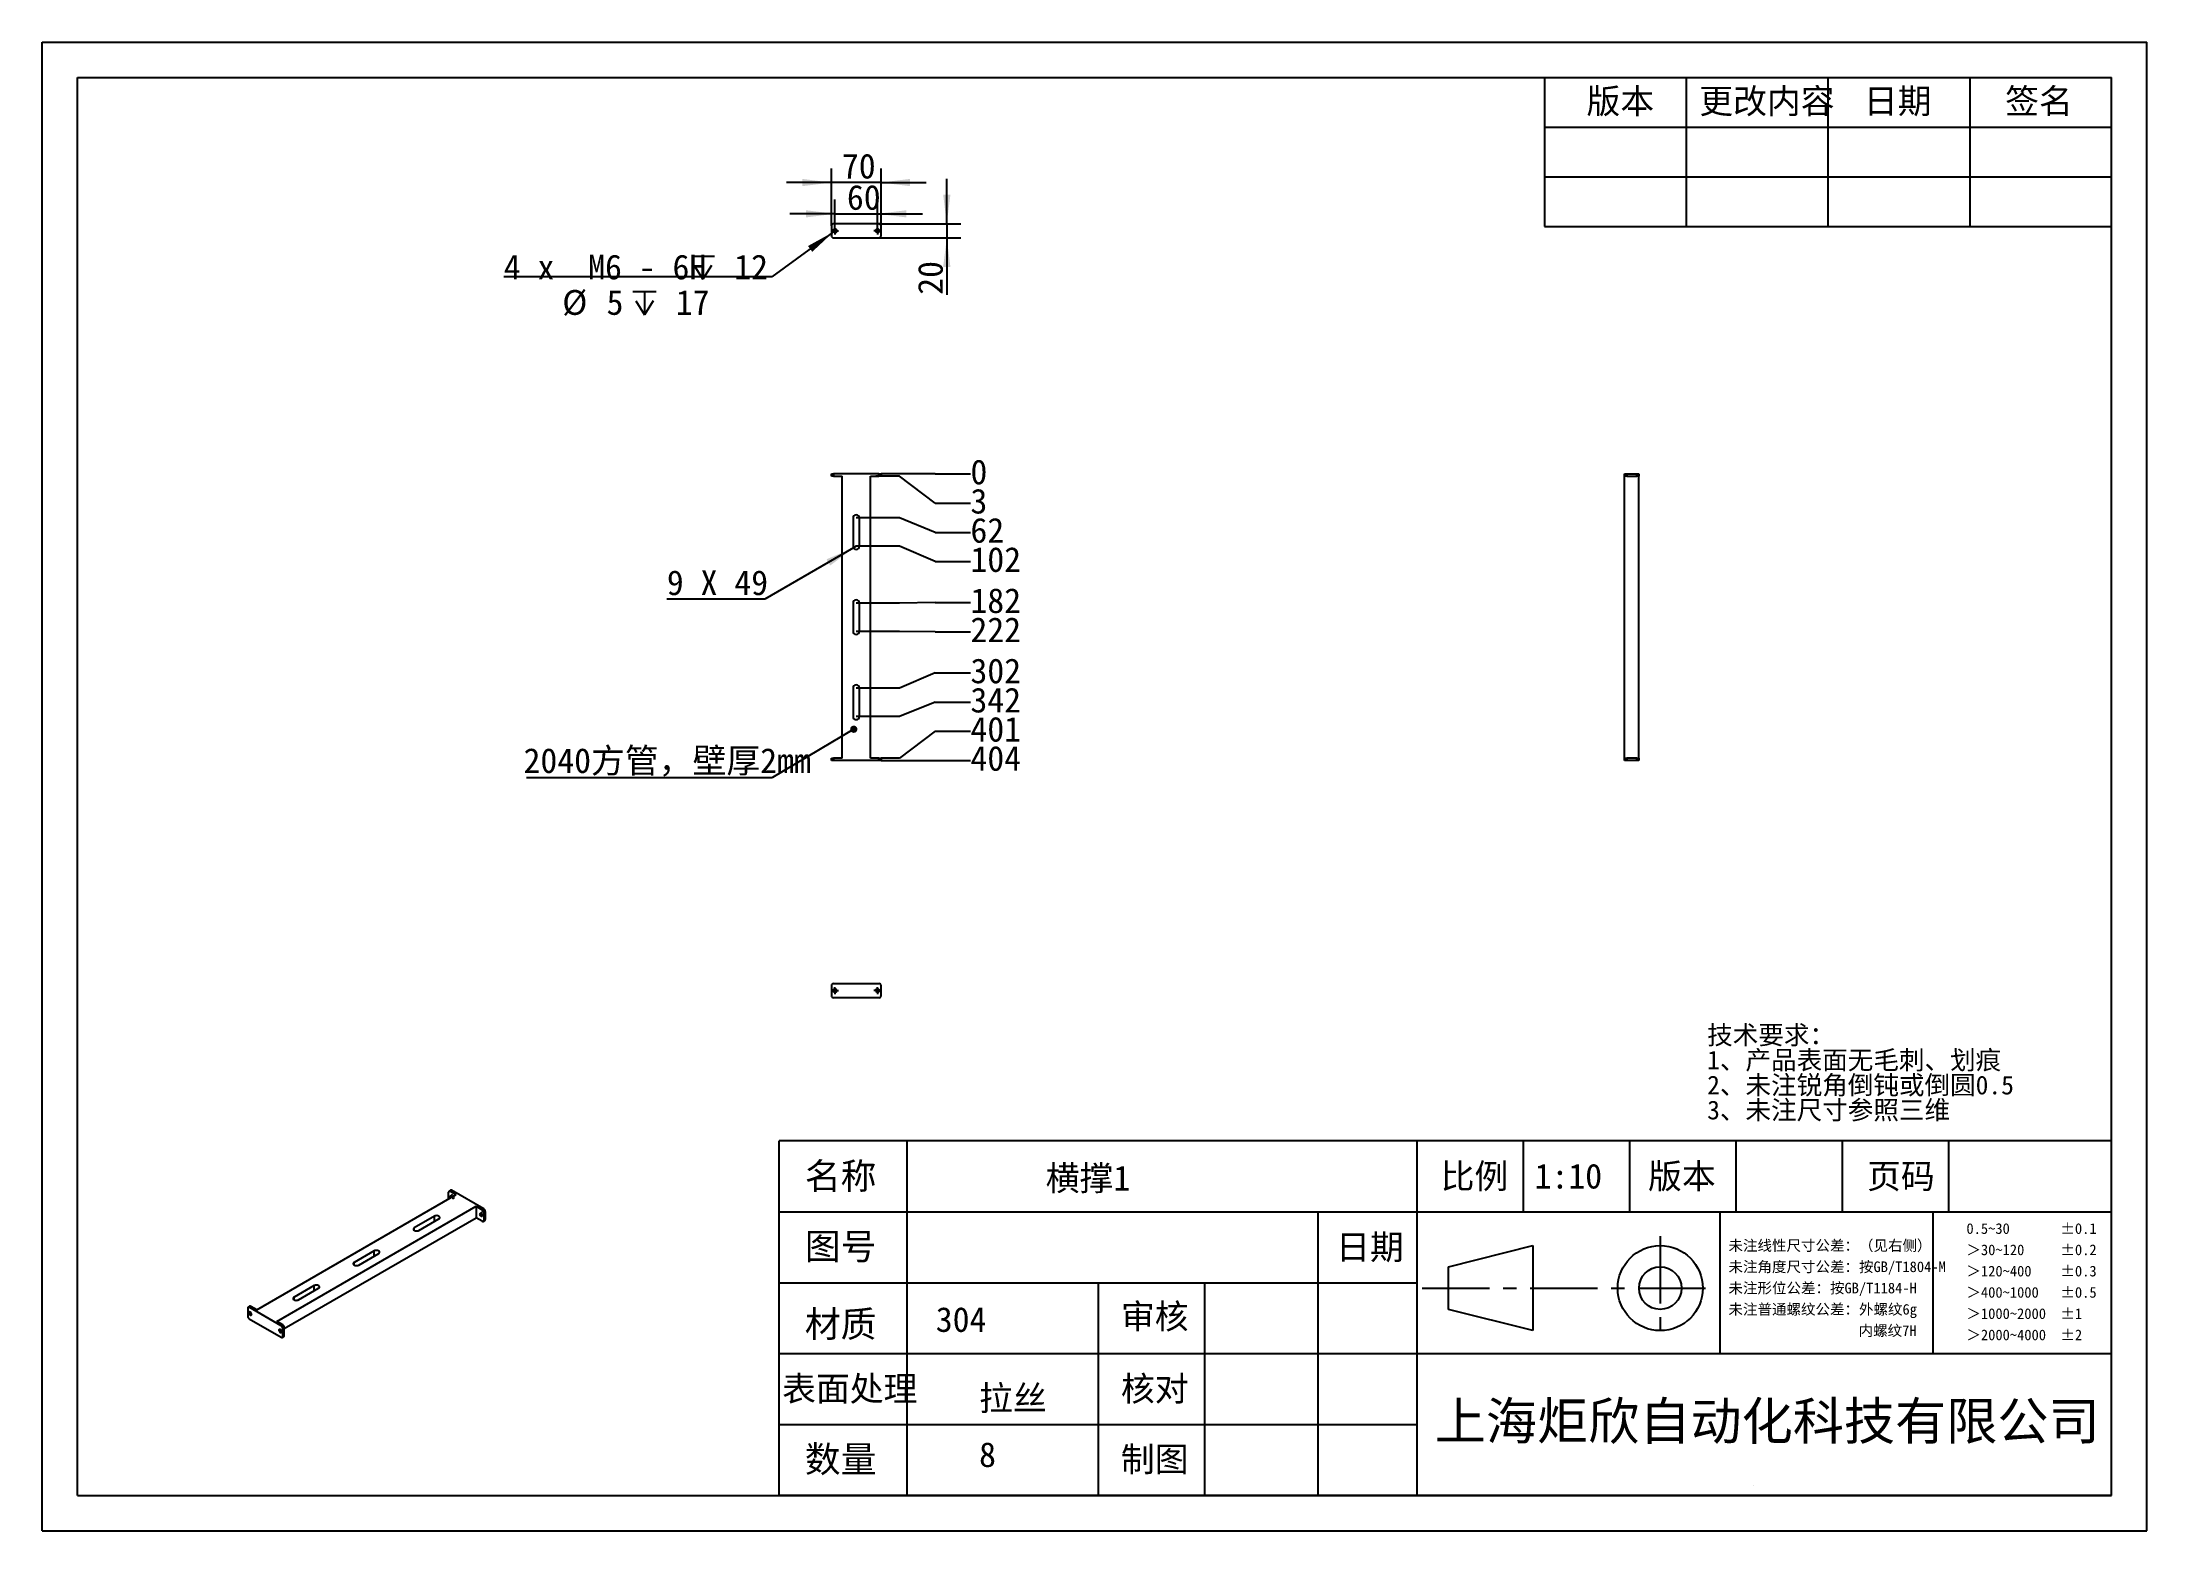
# Model space of a CAD drawing. Header units: millimetres. Extents: x 0 to 297, y 0 to 210.
import ezdxf

# ---------------------------------------------------------------- set-up
doc = ezdxf.new("R2010")
doc.units = ezdxf.units.MM
doc.linetypes.add('SLD-实线', pattern=[0])
doc.linetypes.add('SLD-点画线', pattern=[10.16, 6.35, -1.27, 1.27, -1.27])
doc.layers.add('中心线', color=1, linetype='SLD-点画线')
doc.layers.add('图框', color=7, linetype='SLD-实线')
doc.styles.add('SLDTEXTSTYLE0', font='SIMSUN.TTC', dxfattribs={"bigfont": 'bigfont'})
doc.styles.add('SLDTEXTSTYLE1', font='SIMSUN.TTC')
doc.styles.add('SLDTEXTSTYLE2', font='SIMSUN.TTC', dxfattribs={"bigfont": 'bigfont'})
doc.styles.get("Standard").update_dxf_attribs({"font": 'SIMSUN.TTC'})
doc.dimstyles.new('SLDDIMSTYLE0', dxfattribs={"dimtxt": 3.5, "dimasz": 4.08, "dimexe": 0, "dimexo": 0.0625, "dimgap": 0.875, "dimtad": 0, "dimtih": 1, "dimtoh": 1, "dimdec": 0, "dimlfac": 10, "dimrnd": 1e-09, "dimdsep": 46, "dimtxsty": 'SLDTEXTSTYLE1', "dimblk1": 'NONE', "dimblk2": 'NONE', "dimsah": 1, "dimcen": 0.09, "dimadec": 0, "dimazin": 2, "dimtfac": 1, "dimtdec": 0, "dimtofl": 0, "dimtmove": 0, "dimatfit": 3, "dimldrblk": 'NONE', "dimfxl": 0, "dimfrac": 2, "dimtolj": 1, "dimtzin": 12, "dimarcsym": 0})
doc.dimstyles.new('SLDDIMSTYLE1', dxfattribs={"dimtxt": 3.5, "dimasz": 4.08, "dimexe": 0, "dimexo": 0.0625, "dimgap": 0.875, "dimtad": 0, "dimtih": 1, "dimtoh": 1, "dimlfac": 10, "dimrnd": 1e-09, "dimzin": 12, "dimdsep": 46, "dimtxsty": 'SLDTEXTSTYLE1', "dimblk1": 'NONE', "dimblk2": 'NONE', "dimsah": 1, "dimcen": 0.09, "dimadec": 0, "dimazin": 3, "dimtfac": 1, "dimtofl": 0, "dimtmove": 0, "dimatfit": 3, "dimldrblk": 'NONE', "dimfxl": 0, "dimfrac": 2, "dimtolj": 1, "dimtzin": 12, "dimarcsym": 0})
doc.dimstyles.new('SLDDIMSTYLE2', dxfattribs={"dimtxt": 3.5, "dimasz": 4.08, "dimexe": 0, "dimexo": 0.0625, "dimgap": 0.875, "dimtad": 0, "dimtih": 1, "dimtoh": 1, "dimdec": 6, "dimlfac": 10, "dimrnd": 1e-09, "dimzin": 12, "dimdsep": 46, "dimtxsty": 'SLDTEXTSTYLE1', "dimsah": 1, "dimcen": 0, "dimadec": 0, "dimazin": 3, "dimtfac": 1, "dimtofl": 0, "dimtmove": 0, "dimatfit": 3, "dimfxl": 0, "dimfrac": 2, "dimtolj": 1, "dimtzin": 12, "dimarcsym": 0})
doc.dimstyles.new('SLDDIMSTYLE3', dxfattribs={"dimtxt": 0.18, "dimasz": 1.016, "dimexe": 0, "dimexo": 0.0625, "dimgap": 0, "dimtad": 0, "dimtih": 1, "dimtoh": 1, "dimdec": 0, "dimrnd": 1e-09, "dimzin": 0, "dimdsep": 46, "dimtxsty": 'Standard', "dimblk1": 'DOT', "dimblk2": 'DOT', "dimsah": 1, "dimcen": 0.09, "dimadec": 0, "dimazin": 0, "dimtfac": 1.016, "dimtdec": 0, "dimtofl": 0, "dimtmove": 0, "dimatfit": 3, "dimldrblk": 'DOT', "dimfxl": 0, "dimfrac": 2, "dimtolj": 1, "dimtzin": 0, "dimarcsym": 0})
doc.dimstyles.new('SLDDIMSTYLE4', dxfattribs={"dimtxt": 3.5, "dimasz": 4.08, "dimexe": 0, "dimexo": 0.0625, "dimgap": 0.875, "dimtad": 2, "dimlfac": 10, "dimrnd": 1e-09, "dimzin": 12, "dimdsep": 46, "dimtxsty": 'SLDTEXTSTYLE1', "dimsah": 1, "dimcen": 0.09, "dimadec": 0, "dimazin": 3, "dimtfac": 1, "dimtmove": 0, "dimatfit": 0, "dimfxl": 0, "dimfrac": 2, "dimtolj": 1, "dimtzin": 12, "dimarcsym": 0})
doc.dimstyles.new('SLDDIMSTYLE5', dxfattribs={"dimtxt": 3.5, "dimasz": 4.08, "dimexe": 0, "dimexo": 0.0625, "dimgap": 0.875, "dimtad": 0, "dimtih": 1, "dimtoh": 1, "dimdec": 6, "dimlfac": 10, "dimrnd": 1e-09, "dimzin": 12, "dimdsep": 46, "dimtxsty": 'SLDTEXTSTYLE1', "dimblk1": 'NONE', "dimsah": 1, "dimcen": 0, "dimadec": 0, "dimazin": 3, "dimtfac": 1, "dimtmove": 0, "dimatfit": 3, "dimldrblk": 'NONE', "dimfxl": 0, "dimfrac": 2, "dimtolj": 1, "dimtzin": 12, "dimarcsym": 0})

# ---------------------------------------------------------------- blocks, each defined once
blk = doc.blocks.new('块18_1')
at = {"layer": '中心线', "lineweight": 25}
for p, q in [((282.21, 31.85), (282.21, 22.45)), ((259.81, 26.95), (287.48, 26.95))]:
    blk.add_line(p, q, dxfattribs=at)
at = {"layer": '图框', "color": 179, "linetype": 'SLD-实线', "lineweight": 25}
for p, q in [((262.29, 28.95), (270.22, 30.95)), ((270.22, 30.95), (270.22, 22.96)), ((262.29, 24.95), (262.29, 28.95)), ((270.22, 22.96), (262.29, 24.95))]:
    blk.add_line(p, q, dxfattribs=at)
for radius in [4, 2]:
    blk.add_circle((282.21, 26.95), radius, dxfattribs=at)
blk = doc.blocks.new('SW_NOTE_0')
at = {"layer": '图框', "color": 0, "char_height": 2.6458, "attachment_point": 1, "style": 'SLDTEXTSTYLE0'}
for s, insert in [('\\M+18B5A术\\M+19776\\M+18B81\\M+18146', (0, 3.08)), ('1\\M+18141产\\M+19569\\M+1955C\\M+196CA\\M+19DD9\\M+196D1\\M+18E68\\M+18141划\\M+18DAD', (0, -0.45)), ('2\\M+18141\\M+196A2\\M+1928D锐\\M+18A70\\M+1937C钝\\M+188BD\\M+1937C圆0.5', (0, -3.98)), ('3\\M+18141\\M+196A2\\M+1928D\\M+18EDA\\M+190A1\\M+18E51\\M+18FC6\\M+18E4F维', (0, -7.5))]:
    blk.add_mtext(s, dxfattribs=dict(at, insert=insert))
blk = doc.blocks.new('SW_NOTE_1')
at = {"layer": '图框', "color": 0, "char_height": 1.5, "attachment_point": 1, "style": 'SLDTEXTSTYLE0'}
for s, insert in [('\\M+196A2\\M+1928D线\\M+190AB\\M+18EDA\\M+190A1\\M+18CF6\\M+18DB7\\M+18146\\M+18169见\\M+18945侧\\M+1816A', (0, 1.75)), ('\\M+196A2\\M+1928D\\M+18A70\\M+19378\\M+18EDA\\M+190A1\\M+18CF6\\M+18DB7\\M+18146\\M+188C2GB/T1804-M', (0, -1.25)), ('\\M+196A2\\M+1928D\\M+18C60\\M+188CA\\M+18CF6\\M+18DB7\\M+18146\\M+188C2GB/T1184-H', (0, -4.25)), ('\\M+196A2\\M+1928D\\M+19581\\M+192CA\\M+19786纹\\M+18CF6\\M+18DB7\\M+18146\\M+18A4F\\M+19786纹6g', (0, -7.25)), ('                  \\M+193E0\\M+19786纹7H', (0, -10.25))]:
    blk.add_mtext(s, dxfattribs=dict(at, insert=insert))
blk = doc.blocks.new('SW_NOTE_2')
at = {"layer": '图框', "color": 0, "char_height": 1.5, "attachment_point": 1}
for s, insert, style in [('0.5~30       ±0.1', (0, 1.75), 'SLDTEXTSTYLE1'), ('\\M+1818430~120     \\M+1817D0.2', (0, -1.25), 'SLDTEXTSTYLE0'), ('\\M+18184120~400    \\M+1817D0.3', (0, -4.25), 'SLDTEXTSTYLE0'), ('\\M+18184400~1000   \\M+1817D0.5', (0, -7.25), 'SLDTEXTSTYLE0'), ('\\M+181841000~2000  \\M+1817D1', (0, -10.25), 'SLDTEXTSTYLE0'), ('\\M+181842000~4000  \\M+1817D2', (0, -13.25), 'SLDTEXTSTYLE0')]:
    blk.add_mtext(s, dxfattribs=dict(at, insert=insert, style=style))
blk = doc.blocks.new('_D')
at = {"layer": '图框'}
for p, q in [((120.99, 149.08), (118.37, 149.08)), ((125.99, 149.08), (120.99, 149.08)), ((125.99, 149.08), (130.99, 149.08))]:
    blk.add_line(p, q, dxfattribs=at)
at = {"layer": '图框', "insert": (130.99, 151.12), "char_height": 3.5, "attachment_point": 1, "style": 'SLDTEXTSTYLE1'}
blk.add_mtext('0', dxfattribs=at)
blk = doc.blocks.new('_None')
blk = doc.blocks.new('_D_1')
at = {"layer": '图框'}
for p, q in [((120.99, 148.78), (117.62, 148.78)), ((125.99, 144.97), (120.99, 148.78)), ((125.99, 144.97), (130.99, 144.97))]:
    blk.add_line(p, q, dxfattribs=at)
at = {"layer": '图框', "insert": (130.99, 147), "char_height": 3.5, "attachment_point": 1, "style": 'SLDTEXTSTYLE1'}
blk.add_mtext('3', dxfattribs=at)
blk = doc.blocks.new('_D_2')
at = {"layer": '图框'}
for p, q in [((120.99, 142.88), (114.87, 142.88)), ((125.99, 140.85), (120.99, 142.88)), ((125.99, 140.85), (130.99, 140.85))]:
    blk.add_line(p, q, dxfattribs=at)
at = {"layer": '图框', "insert": (130.99, 142.89), "char_height": 3.5, "attachment_point": 1, "style": 'SLDTEXTSTYLE1'}
blk.add_mtext('62', dxfattribs=at)
blk = doc.blocks.new('_D_3')
at = {"layer": '图框'}
for p, q in [((120.99, 138.88), (114.87, 138.88)), ((125.99, 136.74), (120.99, 138.88)), ((125.99, 136.74), (130.99, 136.74))]:
    blk.add_line(p, q, dxfattribs=at)
at = {"layer": '图框', "insert": (130.99, 138.77), "char_height": 3.5, "attachment_point": 1, "style": 'SLDTEXTSTYLE1'}
blk.add_mtext('102', dxfattribs=at)
blk = doc.blocks.new('_D_4')
at = {"layer": '图框'}
for p, q in [((120.99, 130.88), (114.87, 130.88)), ((125.99, 130.94), (120.99, 130.88)), ((125.99, 130.94), (130.99, 130.94))]:
    blk.add_line(p, q, dxfattribs=at)
at = {"layer": '图框', "insert": (130.99, 132.97), "char_height": 3.5, "attachment_point": 1, "style": 'SLDTEXTSTYLE1'}
blk.add_mtext('182', dxfattribs=at)
blk = doc.blocks.new('_D_5')
at = {"layer": '图框'}
for p, q in [((120.99, 126.88), (114.87, 126.88)), ((125.99, 126.82), (120.99, 126.88)), ((125.99, 126.82), (130.99, 126.82))]:
    blk.add_line(p, q, dxfattribs=at)
at = {"layer": '图框', "insert": (130.99, 128.86), "char_height": 3.5, "attachment_point": 1, "style": 'SLDTEXTSTYLE1'}
blk.add_mtext('222', dxfattribs=at)
blk = doc.blocks.new('_D_6')
at = {"layer": '图框'}
for p, q in [((120.99, 118.88), (114.87, 118.88)), ((125.99, 121.02), (120.99, 118.88)), ((125.99, 121.02), (130.99, 121.02))]:
    blk.add_line(p, q, dxfattribs=at)
at = {"layer": '图框', "insert": (130.99, 123.06), "char_height": 3.5, "attachment_point": 1, "style": 'SLDTEXTSTYLE1'}
blk.add_mtext('302', dxfattribs=at)
blk = doc.blocks.new('_D_7')
at = {"layer": '图框'}
for p, q in [((125.99, 116.91), (120.99, 114.88)), ((125.99, 116.91), (130.99, 116.91)), ((120.99, 114.88), (114.87, 114.88))]:
    blk.add_line(p, q, dxfattribs=at)
at = {"layer": '图框', "insert": (130.99, 118.94), "char_height": 3.5, "attachment_point": 1, "style": 'SLDTEXTSTYLE1'}
blk.add_mtext('342', dxfattribs=at)
blk = doc.blocks.new('_D_8')
at = {"layer": '图框'}
for p, q in [((125.99, 112.79), (120.99, 108.98)), ((125.99, 112.79), (130.99, 112.79)), ((120.99, 108.98), (118.37, 108.98))]:
    blk.add_line(p, q, dxfattribs=at)
at = {"layer": '图框', "insert": (130.99, 114.83), "char_height": 3.5, "attachment_point": 1, "style": 'SLDTEXTSTYLE1'}
blk.add_mtext('401', dxfattribs=at)
blk = doc.blocks.new('_D_9')
at = {"layer": '图框'}
blk.add_line((118.37, 108.68), (130.99, 108.68), dxfattribs=at)
at = {"layer": '图框', "insert": (130.99, 110.72), "char_height": 3.5, "attachment_point": 1, "style": 'SLDTEXTSTYLE1'}
blk.add_mtext('404', dxfattribs=at)
blk = doc.blocks.new('_D_10')
at = {"layer": '图框'}
for p, q in [((114.48, 138.65), (101.96, 131.43)), ((114.87, 138.88), (114.48, 138.65)), ((101.96, 131.43), (88.15, 131.43))]:
    blk.add_line(p, q, dxfattribs=at)
blk.add_solid([(114.48, 138.65), (110.69, 137.05), (111.2, 136.17)], dxfattribs=at)
at = {"layer": '图框', "insert": (88.15, 135.5), "char_height": 3.5, "attachment_point": 1, "style": 'SLDTEXTSTYLE1'}
blk.add_mtext('9 X 49', dxfattribs=at)
blk = doc.blocks.new('SW_NOTE_3')
at = {"layer": '图框', "color": 0}
blk.add_line((-34.74, 0), (0, 0), dxfattribs=at)
at = {"layer": '图框', "color": 0, "insert": (-35.15, 4.13), "char_height": 3.5, "attachment_point": 1, "style": 'SLDTEXTSTYLE0'}
blk.add_mtext('2040\\M+195FB\\M+18AC7\\M+18143\\M+195C7\\M+18CFA2mm', dxfattribs=at)
blk = doc.blocks.new('_Dot')
at = {"color": 0, "linetype": 'ByBlock', "lineweight": -2}
blk.add_line((-0.5, 0), (-1, 0), dxfattribs=at)
at = {"color": 0, "linetype": 'ByBlock', "const_width": 0.5}
blk.add_lwpolyline([(-0.25, 0, 1), (0.25, 0, 1)], format="xyb", close=True, dxfattribs=at)
blk = doc.blocks.new('SW_CENTERMARKSYMBOL_0')
at = {"layer": '图框', "color": 0}
for p, q in [((-0.25, 0), (-0.5, 0)), ((0, 0), (-0.25, 0)), ((0, 0.25), (0, 0.5)), ((0, 0), (0, 0.25)), ((0, 0), (0, -0.25)), ((0, 0), (0.25, 0)), ((0.25, 0), (0.5, 0)), ((0, -0.25), (0, -0.5))]:
    blk.add_line(p, q, dxfattribs=at)
blk = doc.blocks.new('SW_CENTERMARKSYMBOL_1')
at = {"layer": '图框', "color": 0}
for p, q in [((-0.25, 0), (-0.5, 0)), ((0, 0), (-0.25, 0)), ((0, 0.25), (0, 0.5)), ((0, 0), (0, 0.25)), ((0, 0), (0, -0.25)), ((0, 0), (0.25, 0)), ((0.25, 0), (0.5, 0)), ((0, -0.25), (0, -0.5))]:
    blk.add_line(p, q, dxfattribs=at)
blk = doc.blocks.new('_D_11')
at = {"layer": '图框'}
for p, q in [((111.37, 190.19), (105.02, 190.19)), ((111.37, 184.08), (111.37, 192.19)), ((118.37, 190.19), (111.37, 190.19)), ((118.37, 184.08), (118.37, 192.19)), ((118.37, 190.19), (124.72, 190.19))]:
    blk.add_line(p, q, dxfattribs=at)
for points in [[(111.37, 190.19), (107.29, 190.7), (107.29, 189.68)], [(118.37, 190.19), (122.45, 189.68), (122.45, 190.7)]]:
    blk.add_solid(points, dxfattribs=at)
at = {"layer": '图框', "insert": (112.85, 194.26), "char_height": 3.5, "attachment_point": 1, "style": 'SLDTEXTSTYLE1'}
blk.add_mtext('70', dxfattribs=at)
blk = doc.blocks.new('_D_12')
at = {"layer": '图框'}
for p, q in [((111.87, 183.38), (111.87, 187.78)), ((117.87, 183.38), (117.87, 187.78)), ((111.87, 185.78), (105.52, 185.78)), ((111.87, 185.78), (117.87, 185.78)), ((117.87, 185.78), (124.22, 185.78))]:
    blk.add_line(p, q, dxfattribs=at)
for points in [[(111.87, 185.78), (107.79, 186.28), (107.79, 185.27)], [(117.87, 185.78), (121.95, 185.27), (121.95, 186.28)]]:
    blk.add_solid(points, dxfattribs=at)
at = {"layer": '图框', "insert": (113.56, 189.85), "char_height": 3.5, "attachment_point": 1, "style": 'SLDTEXTSTYLE1'}
blk.add_mtext('60', dxfattribs=at)
blk = doc.blocks.new('_D_13')
at = {"layer": '图框'}
for p, q in [((127.65, 184.38), (127.65, 190.73)), ((118.07, 184.38), (129.65, 184.38)), ((127.65, 184.38), (127.65, 182.38)), ((118.07, 182.38), (129.65, 182.38)), ((127.65, 182.38), (127.65, 174.36))]:
    blk.add_line(p, q, dxfattribs=at)
for points in [[(127.65, 184.38), (128.16, 188.46), (127.14, 188.46)], [(127.65, 182.38), (127.14, 178.3), (128.16, 178.3)]]:
    blk.add_solid(points, dxfattribs=at)
at = {"layer": '图框', "insert": (123.58, 174.36), "char_height": 3.5, "attachment_point": 1, "rotation": 90, "style": 'SLDTEXTSTYLE1'}
blk.add_mtext('20', dxfattribs=at)
blk = doc.blocks.new('SW_SYMBOL_HOLE_DEPTH')
at = {"layer": '图框', "color": 0}
for p, q in [((0, 875), (800, 875)), ((400, 875), (400, 75)), ((100, 555), (400, 75)), ((700, 555), (400, 75))]:
    blk.add_line(p, q, dxfattribs=at)
blk = doc.blocks.new('_D_14')
at = {"layer": '图框'}
for p, q in [((111.67, 183.23), (102.98, 176.89)), ((112.07, 183.53), (111.67, 183.23)), ((102.98, 176.89), (65.14, 176.89))]:
    blk.add_line(p, q, dxfattribs=at)
blk.add_solid([(111.67, 183.23), (108.07, 181.24), (108.67, 180.42)], dxfattribs=at)
at = {"layer": '图框', "xscale": 0.004072727272727273, "yscale": 0.004072727272727273, "zscale": 0.004072727272727273}
for p in [(91.62, 176.24), (83.37, 171.24)]:
    blk.add_blockref('SW_SYMBOL_HOLE_DEPTH', p, dxfattribs=at)
at = {"layer": '图框', "char_height": 3.5, "attachment_point": 1, "style": 'SLDTEXTSTYLE1'}
for s, insert in [('4 x  M6 - 6H ', (65.14, 180.03)), (' 12', (95.28, 180.03)), ('%%c', (73.39, 175.03)), (' 5 ', (77.26, 175.03)), (' 17', (87.03, 175.03))]:
    blk.add_mtext(s, dxfattribs=dict(at, insert=insert))
blk = doc.blocks.new('SW_CENTERMARKSYMBOL_2')
at = {"layer": '图框', "color": 0}
for p, q in [((-0.25, 0), (-0.5, 0)), ((0, 0), (-0.25, 0)), ((0, 0.25), (0, 0.5)), ((0, 0), (0, 0.25)), ((0, 0), (0, -0.25)), ((0, 0), (0.25, 0)), ((0.25, 0), (0.5, 0)), ((0, -0.25), (0, -0.5))]:
    blk.add_line(p, q, dxfattribs=at)
blk = doc.blocks.new('SW_CENTERMARKSYMBOL_3')
at = {"layer": '图框', "color": 0}
for p, q in [((-0.25, 0), (-0.5, 0)), ((0, 0), (-0.25, 0)), ((0, 0.25), (0, 0.5)), ((0, 0), (0, 0.25)), ((0, 0), (0, -0.25)), ((0, 0), (0.25, 0)), ((0.25, 0), (0.5, 0)), ((0, -0.25), (0, -0.5))]:
    blk.add_line(p, q, dxfattribs=at)

msp = doc.modelspace()

# ---------------------------------------------------------------- linework, layer by layer
at = {"color": 7, "linetype": 'SLD-实线', "lineweight": 25}
for p, q in [((118.06819793, 184.38056242), (111.66819762, 184.38056242)), ((111.36819776, 184.08056246), (111.36819776, 182.68056242)), ((111.66819762, 182.38056246), (118.06819793, 182.38056246)), ((118.36819779, 182.68056242), (118.36819779, 184.08056246)), ((111.36819776, 148.77983059), (111.36819776, 149.0798312)), ((111.36819776, 149.0798312), (111.66819762, 149.0798312)), ((111.66819762, 148.77983059), (111.36819776, 148.77983059)), ((111.66819762, 149.0798312), (111.66819762, 148.77983059)), ((118.06819793, 149.0798312), (111.66819762, 149.0798312)), ((111.66819762, 148.77983059), (112.86819782, 148.77983059)), ((112.86819782, 108.9798304), (112.86819782, 148.77983059)), ((116.86819773, 148.77983059), (118.06819793, 148.77983059)), ((116.86819773, 108.9798304), (116.86819773, 148.77983059)), ((118.06819793, 148.77983059), (118.06819793, 149.0798312)), ((118.06819793, 149.0798312), (118.36819779, 149.0798312)), ((118.36819779, 148.77983059), (118.06819793, 148.77983059)), ((118.36819779, 149.0798312), (118.36819779, 148.77983059)), ((223.30116113, 148.77983059), (223.30116113, 149.0798312)), ((223.30116113, 149.0798312), (223.60116108, 149.0798312)), ((223.60116108, 148.77983059), (223.30116113, 148.77983059)), ((223.30116113, 108.9798304), (223.30116113, 148.77983059)), ((223.60116108, 149.0798312), (223.60116108, 148.77983059)), ((223.60116108, 149.0798312), (225.00116112, 149.0798312)), ((223.60116108, 148.77983059), (225.00116112, 148.77983059)), ((225.00116112, 148.77983059), (225.00116112, 149.0798312)), ((225.00116112, 149.0798312), (225.30116108, 149.0798312)), ((225.30116108, 148.77983059), (225.00116112, 148.77983059)), ((225.30116108, 149.0798312), (225.30116108, 148.77983059)), ((225.30116108, 108.9798304), (225.30116108, 148.77983059)), ((114.41819779, 142.87983056), (114.41819779, 138.87983065)), ((115.31819776, 138.87983065), (115.31819776, 142.87983056)), ((114.41819779, 130.87983045), (114.41819779, 126.87983054)), ((115.31819776, 126.87983054), (115.31819776, 130.87983045)), ((114.41819779, 118.87983035), (114.41819779, 114.87983044)), ((115.31819776, 114.87983044), (115.31819776, 118.87983035)), ((111.36819776, 108.6798298), (111.36819776, 108.9798304)), ((111.36819776, 108.9798304), (111.66819762, 108.9798304)), ((111.66819762, 108.6798298), (111.36819776, 108.6798298)), ((111.66819762, 108.9798304), (111.66819762, 108.6798298)), ((112.86819782, 108.9798304), (111.66819762, 108.9798304)), ((118.06819793, 108.6798298), (111.66819762, 108.6798298)), ((118.06819793, 108.9798304), (116.86819773, 108.9798304)), ((118.06819793, 108.6798298), (118.06819793, 108.9798304)), ((118.06819793, 108.9798304), (118.36819779, 108.9798304)), ((118.36819779, 108.6798298), (118.06819793, 108.6798298)), ((118.36819779, 108.9798304), (118.36819779, 108.6798298)), ((223.30116113, 108.6798298), (223.30116113, 108.9798304)), ((223.30116113, 108.9798304), (223.60116108, 108.9798304)), ((223.60116108, 108.6798298), (223.30116113, 108.6798298)), ((223.60116108, 108.9798304), (223.60116108, 108.6798298)), ((225.00116112, 108.9798304), (223.60116108, 108.9798304)), ((225.00116112, 108.6798298), (223.60116108, 108.6798298)), ((225.00116112, 108.6798298), (225.00116112, 108.9798304)), ((225.00116112, 108.9798304), (225.30116108, 108.9798304)), ((225.30116108, 108.6798298), (225.00116112, 108.6798298)), ((225.30116108, 108.9798304), (225.30116108, 108.6798298)), ((111.36819776, 76.90769009), (111.36819776, 75.50769005)), ((111.66819762, 77.20769005), (118.06819793, 77.20769005)), ((118.06819793, 75.20769009), (111.66819762, 75.20769009)), ((118.36819779, 75.50769005), (118.36819779, 76.90769009)), ((57.3581667, 46.81686041), (57.3581667, 47.79651034)), ((57.63244337, 48.05632522), (57.42031091, 47.93386375)), ((57.7824311, 48.04147285), (57.57029864, 47.91901138)), ((57.57029864, 47.91901138), (58.41882691, 47.42916644)), ((62.30791471, 45.42896677), (57.7824311, 48.04147285)), ((30.27597689, 31.18264493), (58.41882691, 47.42916644)), ((33.10440395, 29.54982875), (61.24725397, 45.79635025)), ((61.24725397, 45.79635025), (62.09578225, 45.3065053)), ((61.24725397, 45.79635025), (61.24725397, 44.16326866)), ((62.09578225, 45.3065053), (62.30791471, 45.42896677)), ((62.52004665, 45.0615434), (62.30791419, 44.93908193)), ((62.30791419, 44.93908193), (62.30791419, 43.79592476)), ((62.52004665, 45.0615434), (62.52004665, 43.91838623)), ((34.16506416, 28.52905327), (61.24725397, 44.16326866)), ((55.34291237, 44.38804622), (52.51448531, 42.75523003)), ((53.15088139, 42.38784639), (55.97930845, 44.02066258)), ((62.09578225, 43.67342372), (61.24725397, 44.16326866)), ((62.24576998, 43.65857135), (62.45790244, 43.78103281)), ((62.30791419, 43.79592476), (62.52004665, 43.91838623)), ((46.85763092, 39.4895975), (44.02920386, 37.85678132)), ((44.66559994, 37.48939768), (47.494027, 39.12221387)), ((38.37234947, 34.59114879), (35.54392241, 32.9583326)), ((36.18031849, 32.59094897), (39.00874555, 34.22376515)), ((29.00318421, 31.42752737), (29.00318421, 30.2843702)), ((29.27746088, 31.68734225), (29.06532842, 31.56488078)), ((29.42744861, 31.67248988), (29.21531615, 31.55002842)), ((33.74079976, 28.93752233), (29.21531615, 31.55002842)), ((29.21531615, 29.91694683), (33.74079976, 27.30444075)), ((30.27597689, 31.18264493), (29.42744861, 31.67248988)), ((33.95293222, 29.0599838), (33.10440395, 29.54982875)), ((33.68655835, 28.25281774), (33.72444626, 28.27468997)), ((33.74079976, 28.93752233), (33.95293222, 29.0599838)), ((33.89078749, 27.28958838), (34.10291995, 27.41204984)), ((34.16506416, 28.69256043), (33.9529317, 28.57009897)), ((33.9529317, 27.42694179), (33.9529317, 28.57009897)), ((33.9529317, 27.42694179), (34.16506416, 27.54940326)), ((34.16506416, 27.54940326), (34.16506416, 28.69256043))]:
    msp.add_line(p, q, dxfattribs=at)
at = {"color": 8, "linetype": 'SLD-实线', "lineweight": 25}
for p, q in [((52.51448531, 42.38784641), (52.51448531, 42.75523003)), ((55.34291237, 43.65327894), (55.34291237, 44.38804622)), ((46.85763092, 38.75483022), (46.85763092, 39.4895975)), ((44.02920386, 37.4893977), (44.02920386, 37.85678132)), ((35.54392241, 32.59094899), (35.54392241, 32.9583326)), ((38.37234947, 33.85638151), (38.37234947, 34.59114879))]:
    msp.add_line(p, q, dxfattribs=at)
at = {"color": 7, "linetype": 'SLD-实线', "lineweight": 25, "flags": 128}
for points in [[(57.53494349, 47.12288068), (57.54688079, 47.18973156), (57.58108059, 47.2337713), (57.63292398, 47.2490521), (57.69540918, 47.2335102), (57.76009735, 47.18924459), (57.81825184, 47.12223367), (57.83667278, 47.09309607)], [(61.77758408, 44.6736564), (61.78952139, 44.74050728), (61.82372118, 44.78454702), (61.87556457, 44.79982782), (61.93804991, 44.78428584), (62.00273808, 44.74002024), (62.06089256, 44.67300931), (62.10465943, 44.59230316), (62.12812759, 44.50880169), (62.12812759, 44.4337822), (62.10465943, 44.37737648), (62.06089256, 44.34720248), (62.00273808, 44.3473353), (61.93804991, 44.37775706), (61.87556457, 44.43435912), (61.82372118, 44.50949702), (61.78952139, 44.593023), (61.77758408, 44.6736564)], [(52.51448531, 42.75523003), (52.43772767, 42.6960372), (52.39296732, 42.62675835), (52.38382962, 42.55300559), (52.41105562, 42.48075439), (52.47243986, 42.41585822), (52.56300847, 42.36357407), (52.67542411, 42.3281377), (52.80058042, 42.31242047), (52.92833779, 42.31769555), (53.04834528, 42.34353515), (53.15088139, 42.38784639)], [(55.97930845, 44.02066258), (56.05606556, 44.07985511), (56.10082644, 44.14913426), (56.10996414, 44.22288702), (56.08273814, 44.29513822), (56.0213539, 44.36003439), (55.93078529, 44.41231854), (55.81836964, 44.44775491), (55.69321333, 44.46347214), (55.56545596, 44.45819706), (55.44544795, 44.43235716), (55.34291237, 44.38804622)], [(47.494027, 39.12221387), (47.57078451, 39.18140663), (47.61554512, 39.25068563), (47.62468243, 39.32443816), (47.59745643, 39.39668936), (47.53607258, 39.46158576), (47.44550397, 39.5138699), (47.33308793, 39.54930604), (47.20793162, 39.56502328), (47.08017465, 39.55974842), (46.9601669, 39.53390867), (46.85763092, 39.4895975)], [(44.02920386, 37.85678132), (43.95244635, 37.79758856), (43.90768574, 37.72830956), (43.89854843, 37.65455703), (43.92577443, 37.58230583), (43.98715828, 37.51740943), (44.07772689, 37.46512528), (44.19014293, 37.42968914), (44.31529924, 37.41397191), (44.44305621, 37.41924676), (44.56306396, 37.44508651), (44.66559994, 37.48939768)], [(35.54392241, 32.9583326), (35.4671653, 32.89914007), (35.42240442, 32.82986092), (35.41326672, 32.75610816), (35.44049272, 32.68385696), (35.50187696, 32.61896079), (35.59244557, 32.56667665), (35.70486122, 32.53124028), (35.83001753, 32.51552304), (35.9577749, 32.52079812), (36.07778291, 32.54663803), (36.18031849, 32.59094897)], [(39.00874555, 34.22376515), (39.08550319, 34.28295799), (39.13026354, 34.35223684), (39.13940124, 34.4259896), (39.11217524, 34.4982408), (39.050791, 34.56313697), (38.96022239, 34.61542111), (38.84780675, 34.65085748), (38.72265044, 34.66657471), (38.59489307, 34.66129963), (38.47488558, 34.63546003), (38.37234947, 34.59114879)], [(29.53351432, 30.54979573), (29.52157701, 30.63042913), (29.48737721, 30.71395511), (29.43553382, 30.78909301), (29.37304849, 30.84569507), (29.30836032, 30.87611683), (29.25020583, 30.87624965), (29.20643897, 30.84607565), (29.18297081, 30.78966993), (29.18297081, 30.71465044), (29.20643897, 30.63114897), (29.25020583, 30.55044282), (29.30836032, 30.4834319), (29.37304849, 30.43916629), (29.43553382, 30.42362432), (29.48737721, 30.43890511), (29.52157701, 30.48294485), (29.53351432, 30.54979573)], [(33.77615491, 28.10057145), (33.7642176, 28.18120485), (33.73001781, 28.26473083), (33.67817442, 28.33986873), (33.61568921, 28.39647072), (33.55100104, 28.42689248), (33.49284656, 28.42702529), (33.44907969, 28.39685129), (33.42561153, 28.34044557), (33.42561153, 28.26542609), (33.44907969, 28.18192461), (33.49284656, 28.10121846), (33.55100104, 28.03420754), (33.61568921, 27.98994193), (33.67817442, 27.97440004), (33.73001781, 27.98968083), (33.7642176, 28.03372057), (33.77615491, 28.10057145)]]:
    msp.add_lwpolyline(points, dxfattribs=at)
at = {"color": 7, "linetype": 'SLD-实线', "lineweight": 18, "flags": 128}
for points in [[(57.92385207, 47.38825314), (57.84267265, 47.41647038), (57.77385207, 47.40309852), (57.72786762, 47.3501733), (57.71172003, 47.26575211), (57.72786762, 47.16268732), (57.77385207, 47.05666959), (57.84267265, 46.96383917), (57.92385207, 46.89832865), (58.00503148, 46.87011141), (58.07385207, 46.88348328), (58.11983651, 46.93640849), (58.1359841, 47.02082968), (58.11983651, 47.12389448), (58.07385207, 47.2299122), (58.00503148, 47.32274262), (57.92385207, 47.38825314)], [(62.16649275, 44.9390288), (62.08531334, 44.96724604), (62.01649275, 44.95387418), (61.97050831, 44.90094896), (61.95436072, 44.81652778), (61.97050831, 44.71346298), (62.01649275, 44.60744525), (62.08531334, 44.51461484), (62.16649275, 44.44910432), (62.24767217, 44.42088708), (62.31649275, 44.43425894), (62.3624772, 44.48718416), (62.37862479, 44.57160534), (62.3624772, 44.67467014), (62.31649275, 44.78068787), (62.24767217, 44.87351828), (62.16649275, 44.9390288)], [(29.35673811, 30.40688479), (29.27555869, 30.47239531), (29.20673811, 30.56522573), (29.16075366, 30.67124346), (29.14460607, 30.77430825), (29.16075366, 30.85872944), (29.20673811, 30.91165466), (29.27555869, 30.92502652), (29.35673811, 30.89680928), (29.43791752, 30.83129876), (29.50673811, 30.73846834), (29.55272255, 30.63245062), (29.56887014, 30.52938582), (29.55272255, 30.44496463), (29.50673811, 30.39203942), (29.43791752, 30.37866755), (29.35673811, 30.40688479)], [(33.59937879, 27.95766046), (33.51819938, 28.02317098), (33.44937879, 28.11600139), (33.40339435, 28.22201912), (33.38724676, 28.32508392), (33.40339435, 28.40950511), (33.44937879, 28.46243032), (33.51819938, 28.47580218), (33.59937879, 28.44758494), (33.68055821, 28.38207443), (33.74937879, 28.28924401), (33.79536324, 28.18322628), (33.81151083, 28.08016148), (33.79536324, 27.9957403), (33.74937879, 27.94281508), (33.68055821, 27.92944322), (33.59937879, 27.95766046)]]:
    msp.add_lwpolyline(points, dxfattribs=at)
at = {"color": 7, "linetype": 'SLD-实线', "lineweight": 25}
for centre in [(111.86819778, 183.38056244), (117.86819778, 183.38056244), (111.86819778, 76.20769007), (117.86819778, 76.20769007)]:
    msp.add_circle(centre, 0.25, dxfattribs=at)
for centre, radius, start, end in [((111.66819778, 184.08056244), 0.3, 90, 180), ((118.06819778, 184.08056244), 0.3, 0, 90), ((111.66819778, 182.68056244), 0.3, 180, 270), ((118.06819778, 182.68056244), 0.3, 270, 0), ((114.86819778, 142.8798305), 0.45, 0, 180), ((114.86819778, 138.8798305), 0.45, 180, 0), ((114.86819778, 130.8798305), 0.45, 0, 180), ((114.86819778, 126.8798305), 0.45, 180, 0), ((114.86819778, 118.8798305), 0.45, 0, 180), ((114.86819778, 114.8798305), 0.45, 180, 0), ((111.66819778, 76.90769007), 0.3, 90, 180), ((111.66819778, 75.50769007), 0.3, 180, 270), ((118.06819778, 76.90769007), 0.3, 0, 90), ((118.06819778, 75.50769007), 0.3, 270, 0), ((57.48748897, 47.81748851), 0.13101273, 50.7967381303, 189.2140444307), ((57.69455517, 47.91880851), 0.15089307, 54.382434744, 114.3071367432), ((57.9085269, 47.13908871), 0.37393484, 182.4842364482, 210.5960675986), ((58.14126873, 47.27154563), 0.39676691, 190.8804208827, 210.3237237231), ((62.39177752, 44.82412072), 0.4048334, 190.9203068913, 229.0743256753), ((61.84734948, 44.91812372), 0.46104132, 2.6054743776, 57.3945154981), ((62.05948194, 45.04058518), 0.46104132, 2.6054743776, 57.3945154981), ((62.17859191, 43.77494659), 0.13101273, 230.7967381303, 9.2140444307), ((62.37701732, 43.90036347), 0.14416036, 304.1303396921, 7.1818413022), ((29.13250648, 31.44850554), 0.13101273, 50.7967381303, 189.2140444307), ((29.46374892, 30.30532841), 0.46104132, 182.6054743776, 237.3945154981), ((29.33957268, 31.54982555), 0.15089307, 54.382434744, 114.3071367432), ((29.7931349, 30.90377342), 0.403721, 190.8656944748, 229.1289051592), ((34.03577646, 28.45454975), 0.40372207, 190.8657536118, 229.1288789548), ((33.49236699, 28.54914075), 0.46104132, 2.6054743777, 57.3945154981), ((33.82360942, 27.40596362), 0.13101273, 230.7967381303, 9.2140444307), ((33.70449945, 28.67160221), 0.46104132, 2.6054743776, 57.3945154981), ((34.02203483, 27.5313805), 0.14416036, 304.1303396893, 7.181841305)]:
    msp.add_arc(centre, radius, start, end, dxfattribs=at)
at = {"color": 7, "linetype": 'SLD-实线', "lineweight": 18}
for centre in [(111.86819778, 183.38056244), (111.86819778, 183.38056244), (117.86819778, 183.38056244), (117.86819778, 183.38056244), (111.86819778, 76.20769007), (111.86819778, 76.20769007), (117.86819778, 76.20769007), (117.86819778, 76.20769007)]:
    msp.add_arc(centre, 0.3, 255, 195, dxfattribs=at)
at = {"layer": '图框'}
for p, q in [((-0.00657264, -0.00062014), (-0.00657264, 209.99937986)), ((-0.00657264, 209.99937986), (296.99342736, 209.99937986)), ((296.99342736, -0.00062014), (296.99342736, 209.99937986)), ((4.99342736, 4.99937986), (4.99342736, 204.99937986)), ((4.99342736, 204.99937986), (291.99342736, 204.99937986)), ((211.99342736, 204.99937986), (211.99342736, 183.99937986)), ((231.99342736, 204.99937986), (231.99342736, 183.99937986)), ((251.99342736, 204.99937986), (251.99342736, 183.99937986)), ((271.99342736, 204.99937986), (271.99342736, 183.99937986)), ((291.99342736, 4.99937986), (291.99342736, 204.99937986)), ((211.99342736, 197.99937986), (291.99342736, 197.99937986)), ((211.99342736, 190.99937986), (291.99342736, 190.99937986)), ((211.99342736, 183.99937986), (291.99342736, 183.99937986)), ((291.99342736, 54.99937986), (103.99342736, 54.99937986)), ((103.99342736, 4.99937986), (103.99342736, 54.99937986)), ((121.99342736, 54.99937986), (121.99342736, 4.99937986)), ((193.99342736, 54.99937986), (193.99342736, 4.99937986)), ((208.99342736, 54.99937986), (208.99342736, 44.99937986)), ((223.99342736, 54.99937986), (223.99342736, 44.99937986)), ((238.99342736, 54.99937986), (238.99342736, 44.99937986)), ((253.99342736, 54.99937986), (253.99342736, 44.99937986)), ((268.99342736, 54.99937986), (268.99342736, 44.99937986)), ((291.99342736, 4.99937986), (291.99342736, 54.99937986)), ((103.99342736, 44.99937986), (291.99342736, 44.99937986)), ((179.99342736, 44.99937986), (179.99342736, 4.99937986)), ((236.7290695, 44.99937986), (236.7290695, 24.99937986)), ((266.78132836, 44.99937986), (266.78132836, 24.99937986)), ((103.99342736, 34.99937986), (193.99342736, 34.99937986)), ((148.99342736, 34.99937986), (148.99342736, 4.99937986)), ((163.99342736, 34.99937986), (163.99342736, 4.99937986)), ((103.99342736, 24.99937986), (291.99342736, 24.99937986)), ((103.99342736, 14.99937986), (193.99342736, 14.99937986)), ((241.41810012, 6.44035965), (241.41810573, 6.43002782)), ((4.99342736, 4.99937986), (291.99342736, 4.99937986)), ((291.99342736, 4.99937986), (103.99342736, 4.99937986)), ((-0.00657264, -0.00062014), (296.99342736, -0.00062014))]:
    msp.add_line(p, q, dxfattribs=at)

# ---------------------------------------------------------------- block references
at = {"color": 7, "linetype": 'Continuous', "xscale": 1.5, "yscale": 1.5, "zscale": 1.5}
msp.add_blockref('块18_1', (-194.9884639, -6.18149926), dxfattribs=at)
at = {"layer": '图框'}
for name, p in [('SW_CENTERMARKSYMBOL_3', (111.86819778, 183.38056244)), ('SW_CENTERMARKSYMBOL_2', (117.86819778, 183.38056244)), ('SW_NOTE_3', (103.07736274, 106.27733038)), ('SW_CENTERMARKSYMBOL_1', (111.86819778, 76.20769007)), ('SW_CENTERMARKSYMBOL_0', (117.86819778, 76.20769007)), ('SW_NOTE_0', (234.94154733, 68.19197052)), ('SW_NOTE_2', (271.52765379, 41.64406407)), ('SW_NOTE_1', (237.9523226, 39.25679457))]:
    msp.add_blockref(name, p, dxfattribs=at)

# ---------------------------------------------------------------- texts
at = {"layer": '图框', "attachment_point": 1}
for s, insert, char_height, style in [('\\M+194C5\\M+1967B', (217.91814004, 203.43343009), 3.5, 'SLDTEXTSTYLE0'), ('\\M+18D58\\M+189FC\\M+193E0\\M+19765', (233.82936603, 203.43343009), 3.5, 'SLDTEXTSTYLE0'), ('\\M+193FA\\M+18AFA', (257.05609821, 203.43343009), 3.5, 'SLDTEXTSTYLE0'), ('签\\M+196BC', (276.99085261, 203.43343009), 3.5, 'SLDTEXTSTYLE0'), ('\\M+196BC\\M+18FCC', (107.62016728, 51.90909016), 3.7041666667, 'SLDTEXTSTYLE2'), ('\\M+189A1撑1', (141.61124073, 51.5122324), 3.5, 'SLDTEXTSTYLE0'), ('\\M+194E4\\M+197E1', (197.33756379, 51.79071961), 3.5, 'SLDTEXTSTYLE0'), ('1:10', (210.59788454, 51.79071985), 3.5, 'SLDTEXTSTYLE1'), ('\\M+194C5\\M+1967B', (226.60360379, 51.79071961), 3.5, 'SLDTEXTSTYLE0'), ('页码', (257.51380334, 51.79071961), 3.5, 'SLDTEXTSTYLE0'), ('图\\M+18D86', (107.62016728, 41.98671283), 3.704166667, 'SLDTEXTSTYLE2'), ('\\M+193FA\\M+18AFA', (182.58055555, 41.78606498), 3.5, 'SLDTEXTSTYLE0'), ('\\M+18DDE质', (107.62016728, 31.0343603), 3.704166667, 'SLDTEXTSTYLE2'), ('304', (126.09840144, 31.56715331), 3.5, 'SLDTEXTSTYLE1'), ('审\\M+18A6A', (152.22040459, 32.00138315), 3.5, 'SLDTEXTSTYLE0'), ('\\M+1955C\\M+196CA处\\M+1979D', (104.40897169, 21.81692721), 3.5, 'SLDTEXTSTYLE2'), ('\\M+19D66丝', (132.20881723, 20.48655382), 3.5, 'SLDTEXTSTYLE0'), ('\\M+18A6A对', (152.22040459, 21.81692721), 3.5, 'SLDTEXTSTYLE0'), ('\\M+18FE3\\M+18A43\\M+1E078\\M+18BD3\\M+18EA9动\\M+189BB\\M+189C8\\M+18B5A\\M+1974C\\M+18CC0\\M+18CF6\\M+18E69', (196.4994626, 18.14283618), 5.2916666667, 'SLDTEXTSTYLE2'), ('\\M+19094\\M+197CA', (107.62016728, 11.97259904), 3.7041666667, 'SLDTEXTSTYLE2'), ('8', (132.20881723, 12.50852218), 3.5, 'SLDTEXTSTYLE1'), ('\\M+190A7图', (152.22040459, 11.85422849), 3.5, 'SLDTEXTSTYLE0')]:
    msp.add_mtext(s, dxfattribs=dict(at, insert=insert, char_height=char_height, style=style))

# ---------------------------------------------------------------- dimensions: what is measured, and where the dimension line sits
at = {"layer": '图框'}
for base, p1, p2, picture, middle in [((111.36819778, 190.19151266), (118.36819778, 184.08056244), (111.36819778, 184.08056244), '_D_11', (114.88849575, 190.19151266)), ((117.86819778, 185.77586454), (111.86819778, 183.38056244), (117.86819778, 183.38056244), '_D_12', (115.599728, 185.77586454))]:
    dim = msp.add_linear_dim(base=base, p1=p1, p2=p2, dimstyle='SLDDIMSTYLE4', dxfattribs=at)
    dim.commit()
    dim.dimension.update_dxf_attribs({"geometry": picture, "text_midpoint": middle, "dimtype": 160})
dim = msp.add_linear_dim(base=(127.65234617, 182.38056244), p1=(118.06819778, 184.38056244), p2=(118.06819778, 182.38056244), angle=90, dimstyle='SLDDIMSTYLE4', dxfattribs=at)
dim.commit()
dim.dimension.update_dxf_attribs({"geometry": '_D_13', "text_midpoint": (127.65234617, 176.39943749), "dimtype": 160})
dim = msp.add_diameter_dim_2p(p1=(112.0700564, 183.52805175), p2=(111.66633915, 183.23307313), text='4 x  M6 - 6H {\\fGDT;x} 12\\P%%c 5 {\\fGDT;x} 17\\P', dimstyle='SLDDIMSTYLE5', override={"dimpost": '<>'}, dxfattribs=at)
dim.commit()
dim.dimension.update_dxf_attribs({"geometry": '_D_14', "text_midpoint": (83.26499402, 175.95843832), "dimtype": 163})
for feature_location, offset, origin, dimstyle, picture, middle in [((114.86819778, 142.8798305), (16.12131072, -2.02869421), (118.36819778, 149.0798305), 'SLDDIMSTYLE1', '_D_2', (133.026314, 140.85113629)), ((114.86819778, 138.8798305), (16.12131072, -2.14304131), (118.36819778, 149.0798305), 'SLDDIMSTYLE1', '_D_3', (134.04471686, 136.73678918)), ((114.86819778, 130.8798305), (16.12131072, 0.05717355), (118.36819778, 149.0798305), 'SLDDIMSTYLE1', '_D_4', (134.04471686, 130.93700405)), ((114.86819778, 126.8798305), (16.12131072, -0.05717355), (118.36819778, 149.0798305), 'SLDDIMSTYLE1', '_D_5', (134.04471686, 126.82265695)), ((114.86819778, 118.8798305), (16.12131072, 2.14304131), (118.36819778, 149.0798305), 'SLDDIMSTYLE1', '_D_6', (134.04471686, 121.02287181)), ((114.86819778, 114.8798305), (16.12131072, 2.02869421), (118.36819778, 149.0798305), 'SLDDIMSTYLE1', '_D_7', (134.04471686, 116.90852471)), ((117.61819778, 148.7798305), (13.37131072, -3.8143471), (118.36819778, 149.0798305), 'SLDDIMSTYLE1', '_D_1', (132.00791125, 144.96548339)), ((118.3681977755, 149.0798304986), (12.6213107229, 0), (118.3681977755, 149.0798304986), 'SLDDIMSTYLE0', '_D', (132.0079112471, 149.0798304986)), ((118.36819778, 108.9798305), (12.62131072, 3.8143471), (118.36819778, 149.0798305), 'SLDDIMSTYLE1', '_D_8', (134.04471686, 112.7941776)), ((118.36819778, 108.6798305), (12.62131072, 0), (118.36819778, 149.0798305), 'SLDDIMSTYLE1', '_D_9', (134.04471686, 108.6798305))]:
    dim = msp.add_ordinate_dim(feature_location=feature_location, offset=offset, dtype=0, origin=origin, dimstyle=dimstyle, dxfattribs=at)
    dim.commit()
    dim.dimension.update_dxf_attribs({"geometry": picture, "text_midpoint": middle})
dim = msp.add_radius_dim(center=(114.86819778, 138.8798305), mpoint=(114.47851615, 138.65477888), text='<> X 49\\P', dimstyle='SLDDIMSTYLE2', override={"dimpost": '<>'}, dxfattribs=at)
dim.commit()
dim.dimension.update_dxf_attribs({"geometry": '_D_10', "text_midpoint": (94.2642094, 133.46146823), "dimtype": 164})

# ---------------------------------------------------------------- leaders
msp.add_leader([(114.52388755, 113.0750532), (103.07736274, 106.27733038)], dimstyle='SLDDIMSTYLE3', dxfattribs=at)

doc.saveas('drawing.dxf')
